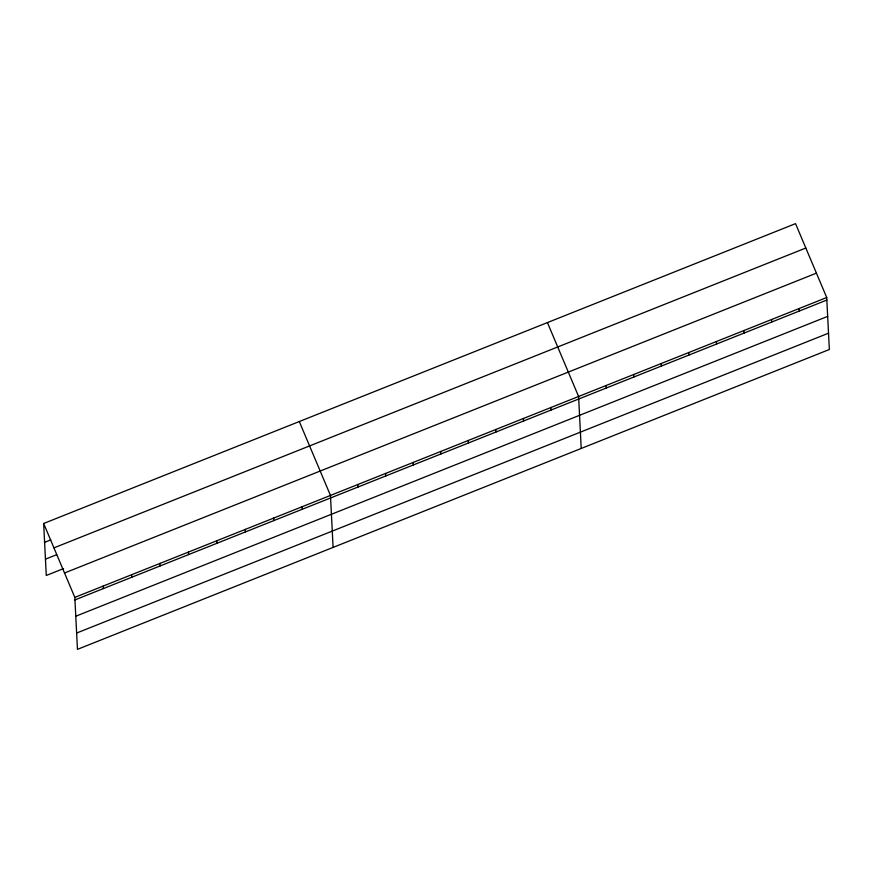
<?xml version="1.0" encoding="UTF-8"?>
<svg xmlns="http://www.w3.org/2000/svg" width="873" height="873" viewBox="0 0 873 873"><rect width="100%" height="100%" fill="white"/><g stroke="black" fill="none" stroke-linecap="round" stroke-linejoin="round"><path stroke-width="1.31" d="M43.65 523.494L795.543 223.641L826.72 297.529L829.35 349.506L77.457 649.359L74.816 597.383L43.65 523.494L46.28 575.471L63.576 568.585M44.61 542.34L50.776 539.874M53.94 547.873L805.834 248.019M45.461 559.157L56.57 554.726M64.537 572.994L816.43 273.14M74.816 597.383L826.72 297.529M74.947 599.915L826.84 300.061M75.776 616.229L827.669 316.375M76.628 633.045L828.521 333.191M547.426 322.584L578.592 396.473L581.222 448.46M299.297 421.539L330.463 495.428L333.093 547.415M799.144 308.518L799.275 311.05M771.579 319.518L771.71 322.05M744.003 330.507L744.134 333.039M716.438 341.507L716.569 344.038M688.873 352.496L688.993 355.027M661.298 363.495L661.428 366.027M633.733 374.484L633.853 377.016M606.157 385.484L606.288 388.016M551.016 407.473L551.147 410.004M523.451 418.462L523.582 420.993M495.886 429.461L496.006 431.993M468.31 440.45L468.441 442.982M440.745 451.45L440.876 453.982M413.169 462.439L413.3 464.971M385.604 473.439L385.735 475.971M358.028 484.439L358.159 486.97M302.058 506.755L302.189 509.286M273.653 518.082L273.784 520.614M245.248 529.409L245.378 531.941M216.842 540.736L216.973 543.268M188.437 552.063L188.568 554.595M160.032 563.391L160.163 565.922M131.627 574.718L131.758 577.249M103.221 586.056L103.352 588.588"/></g></svg>
